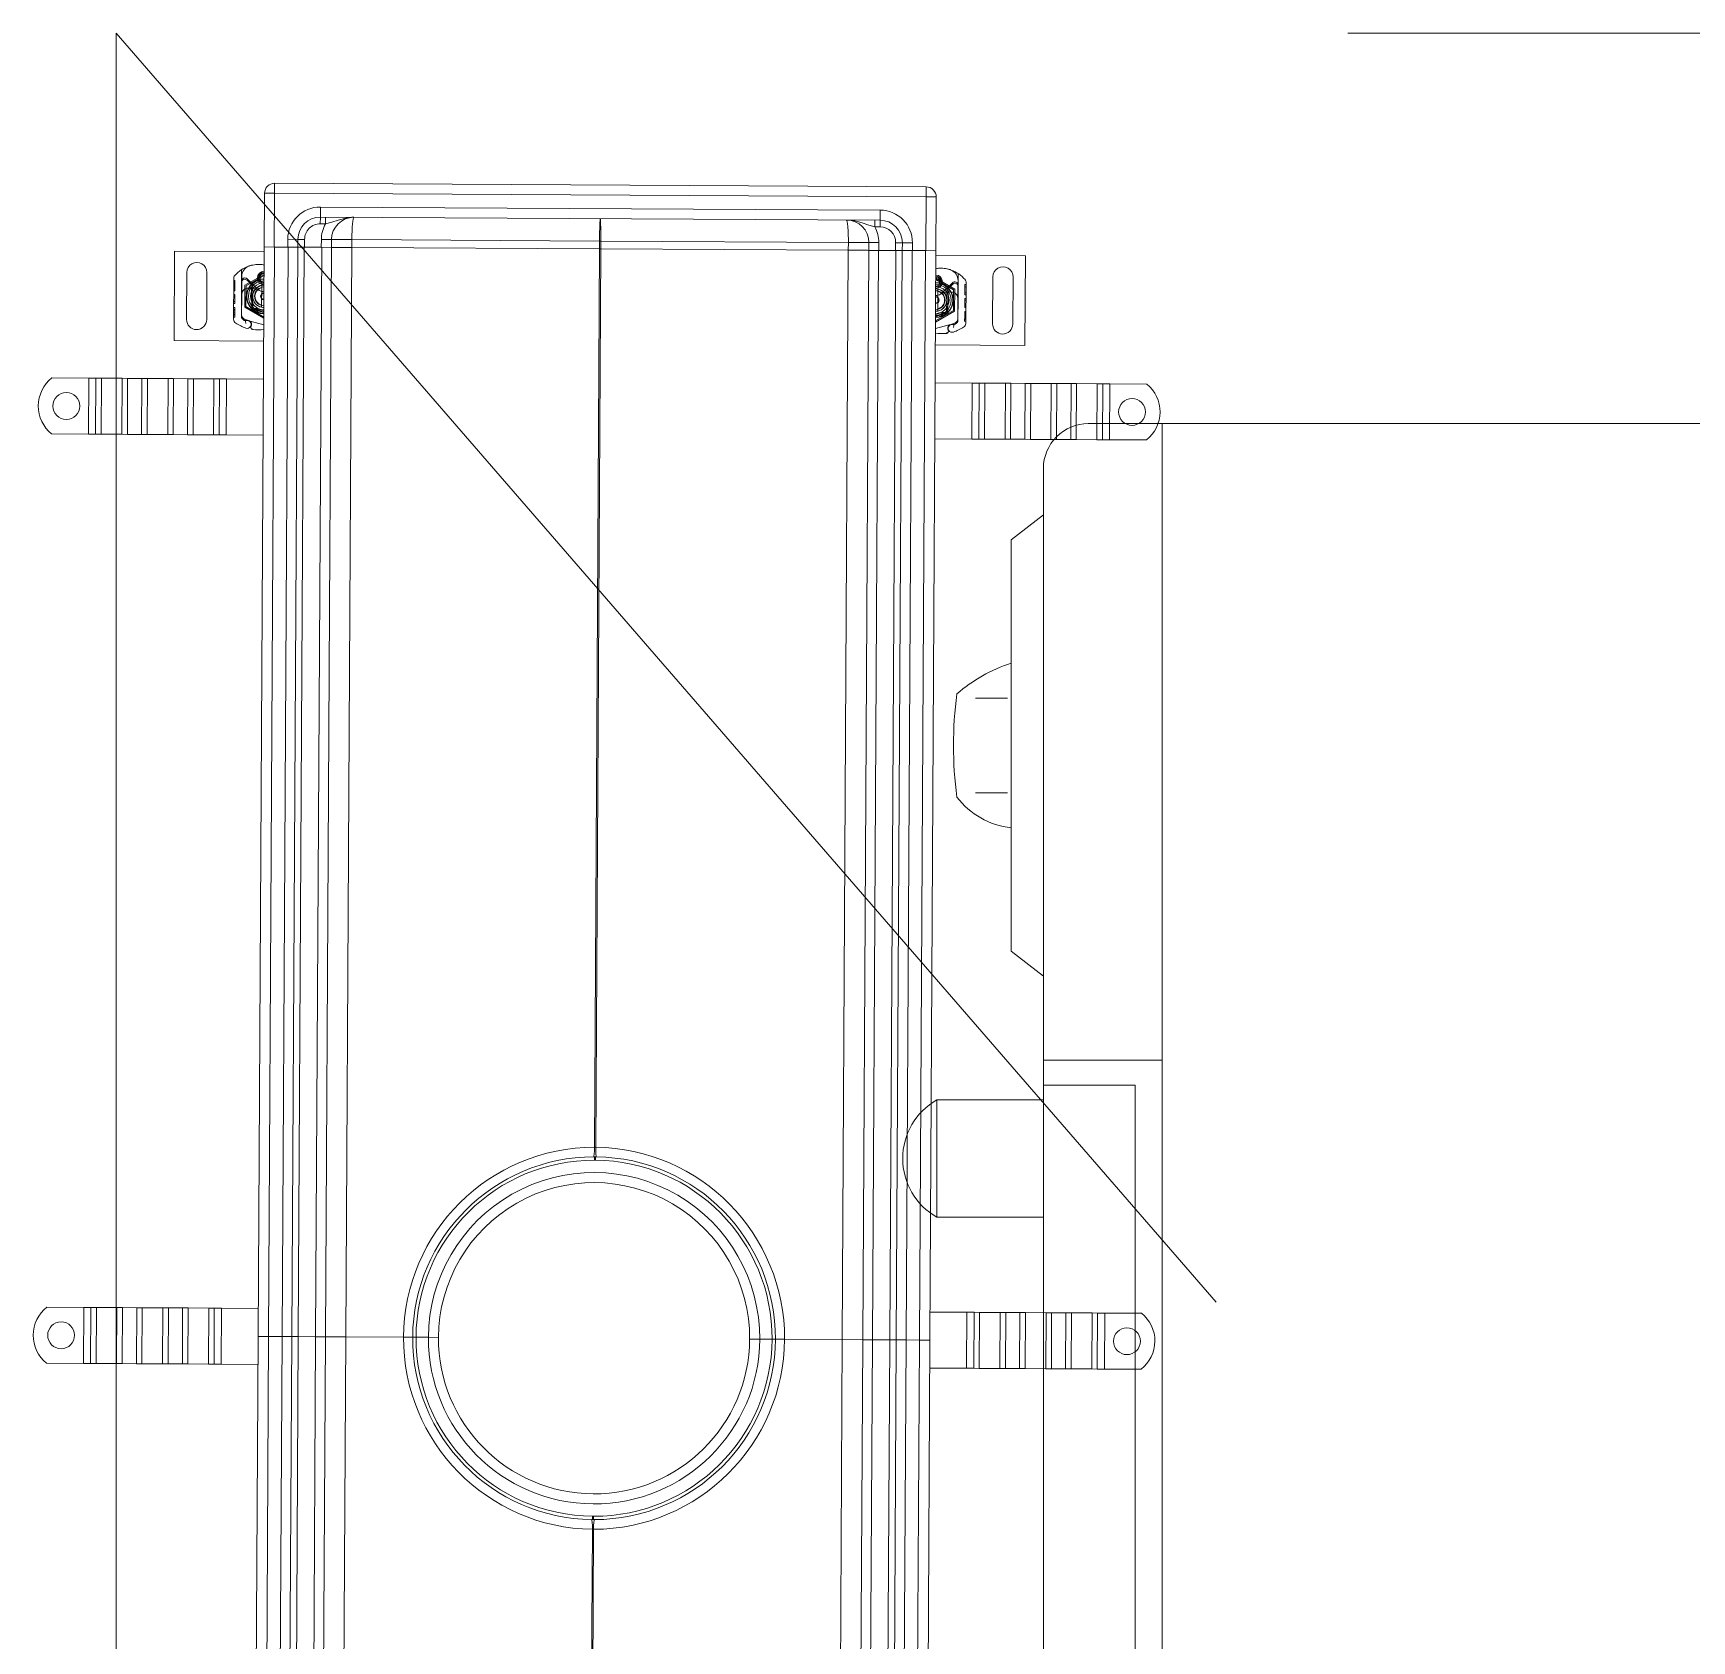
# Model space of a CAD drawing. Header units: millimetres. Extents: x -34838 to 729576, y -214038 to 121482.
# Drawn here: x 574449 to 575190, y -88866 to -88148 of the extents above; entities that cross this region are included whole.
import ezdxf

# ---------------------------------------------------------------- set-up
doc = ezdxf.new("R2010")
doc.units = ezdxf.units.MM
doc.header["$MEASUREMENT"] = 0
doc.linetypes.add('ШТРИХОВА 1_2', pattern=[1300, 750, -550])
doc.layers.add('0_Ном._пера__1', color=7, linetype='Continuous', lineweight=13)

msp = doc.modelspace()

# ---------------------------------------------------------------- linework, layer by layer
at = {"layer": '0_Ном._пера__1', "color": 7, "linetype": 'ШТРИХОВА 1_2', "lineweight": 13}
for p, q in [((574486.16, -88147.56), (574486.16, -89647.56)), ((575786.16, -88147.56), (574486.16, -88147.56)), ((574486.16, -88147.56), (575786.16, -89647.56)), ((574486.16, -89647.56), (575786.16, -88147.56))]:
    msp.add_line(p, q, dxfattribs=at)
at = {"layer": '0_Ном._пера__1', "color": 7, "linetype": 'Continuous', "lineweight": 13}
for p, q in [((574552.38, -88219.06), (574552.25, -88243.05)), ((574552.38, -88219.06), (574556.88, -88219.08)), ((574556.75, -88243.08), (574556.88, -88219.08)), ((574556.9, -88214.58), (574556.88, -88219.08)), ((574847.88, -88220.69), (574556.88, -88219.08)), ((574556.9, -88214.58), (574847.9, -88216.19)), ((574847.88, -88220.69), (574847.74, -88244.69)), ((574847.88, -88220.69), (574847.9, -88216.19)), ((574847.88, -88220.69), (574852.38, -88220.72)), ((574852.24, -88244.72), (574852.38, -88220.72)), ((574577.35, -88225.19), (574577.32, -88229.69)), ((574577.35, -88225.19), (574827.34, -88226.58)), ((574827.32, -88231.08), (574827.34, -88226.58)), ((574577.32, -88229.69), (574577.3, -88232.69)), ((574577.3, -88232.69), (574579.61, -88232.71)), ((574827.32, -88231.08), (574577.32, -88229.69)), ((574579.62, -88229.71), (574579.61, -88232.71)), ((574825.02, -88231.07), (574825, -88234.07)), ((574827.3, -88234.08), (574825, -88234.07)), ((574827.32, -88231.08), (574827.3, -88234.08)), ((574552.25, -88243.05), (574549.55, -88729.55)), ((574556.75, -88243.08), (574552.25, -88243.05)), ((574554.21, -88729.57), (574556.9, -88243.08)), ((574562.75, -88243.11), (574556.75, -88243.08)), ((574562.9, -88243.11), (574560.21, -88729.61)), ((574562.75, -88243.11), (574562.77, -88239.61)), ((574562.75, -88243.11), (574567.25, -88243.14)), ((574562.77, -88239.61), (574567.27, -88239.64)), ((574564.55, -88729.63), (574567.25, -88243.14)), ((574567.27, -88239.64), (574567.25, -88243.14)), ((574567.25, -88243.14), (574570.25, -88243.15)), ((574567.27, -88239.64), (574570.27, -88239.65)), ((574567.44, -88729.65), (574570.14, -88243.15)), ((574570.25, -88243.15), (574570.27, -88239.65)), ((574577.75, -88243.2), (574570.25, -88243.15)), ((574577.9, -88243.2), (574575.21, -88729.69)), ((574577.77, -88239.7), (574577.75, -88243.2)), ((574582.25, -88243.22), (574577.75, -88243.2)), ((574582.27, -88239.72), (574577.77, -88239.7)), ((574579.55, -88729.71), (574582.25, -88243.22)), ((574582.25, -88243.22), (574582.27, -88239.72)), ((574582.27, -88239.72), (574591.39, -88239.77)), ((574585.9, -88243.24), (574591.37, -88243.27)), ((574588.68, -88729.76), (574591.38, -88243.27)), ((574591.37, -88243.27), (574591.39, -88239.77)), ((574701.98, -88243.89), (574591.37, -88243.27)), ((574591.39, -88239.77), (574702, -88240.39)), ((574701.98, -88243.89), (574699.76, -88645.04)), ((574700.28, -88645.04), (574702.51, -88243.89)), ((574701.98, -88243.89), (574702, -88240.39)), ((574702.51, -88243.89), (574701.98, -88243.89)), ((574702, -88240.39), (574702.53, -88240.39)), ((574702.53, -88240.39), (574702.51, -88243.89)), ((574702.51, -88243.89), (574813.11, -88244.5)), ((574813.13, -88241), (574702.53, -88240.39)), ((574813.11, -88244.5), (574813.13, -88241)), ((574822.26, -88241.05), (574813.13, -88241)), ((574822.24, -88244.55), (574822.26, -88241.05)), ((574822.26, -88241.05), (574826.76, -88241.08)), ((574826.76, -88241.08), (574826.74, -88244.58)), ((574834.24, -88244.62), (574834.26, -88241.12)), ((574837.26, -88241.14), (574834.26, -88241.12)), ((574837.24, -88244.64), (574837.26, -88241.14)), ((574837.26, -88241.14), (574841.76, -88241.16)), ((574841.76, -88241.16), (574841.74, -88244.66)), ((574512.01, -88284.87), (574512.24, -88244.87)), ((574512.24, -88244.87), (574552.24, -88245.09)), ((574813.11, -88244.5), (574810.42, -88730.99)), ((574818.59, -88244.53), (574813.11, -88244.5)), ((574822.24, -88244.55), (574819.55, -88731.04)), ((574822.24, -88244.55), (574826.74, -88244.58)), ((574823.89, -88731.07), (574826.59, -88244.58)), ((574826.74, -88244.58), (574834.24, -88244.62)), ((574834.35, -88244.62), (574831.65, -88731.11)), ((574837.24, -88244.64), (574834.24, -88244.62)), ((574837.24, -88244.64), (574834.54, -88731.13)), ((574837.24, -88244.64), (574841.74, -88244.66)), ((574838.89, -88731.15), (574841.59, -88244.66)), ((574841.74, -88244.66), (574847.74, -88244.69)), ((574847.59, -88244.69), (574844.89, -88731.19)), ((574852.24, -88244.72), (574847.74, -88244.69)), ((574849.54, -88731.21), (574852.24, -88244.72)), ((574892.23, -88246.98), (574852.23, -88246.76)), ((574892.01, -88286.98), (574892.23, -88246.98)), ((574517.68, -88254.4), (574517.57, -88275.4)), ((574526.57, -88275.45), (574526.68, -88254.45)), ((574538.57, -88275.35), (574538.62, -88257.12)), ((574538.62, -88258.05), (574539.12, -88258.05)), ((574539.12, -88258.05), (574539.1, -88262.56)), ((574542.12, -88258.37), (574542.1, -88264.37)), ((574542.13, -88253.15), (574542.12, -88258.37)), ((574542.18, -88263.68), (574542.21, -88258.84)), ((574542.21, -88258.84), (574542.22, -88256.2)), ((574544.14, -88260.42), (574552.18, -88255.84)), ((574544.56, -88257.88), (574546.81, -88260.15)), ((574549.06, -88261.72), (574544.68, -88257.31)), ((574549.91, -88257.85), (574549.93, -88255.91)), ((574550.43, -88255.92), (574550.41, -88257.85)), ((574860.16, -88262.18), (574852.17, -88257.51)), ((574853.92, -88257.6), (574853.91, -88259.53)), ((574854.41, -88259.54), (574854.42, -88257.6)), ((574862.1, -88260.61), (574862.12, -88257.98)), ((574862.25, -88254.92), (574862.2, -88260.14)), ((574877.56, -88277.4), (574877.68, -88256.4)), ((574886.68, -88256.45), (574886.56, -88277.45)), ((574538.6, -88262.56), (574539.1, -88262.56)), ((574538.6, -88264.19), (574539.1, -88264.2)), ((574538.6, -88264.25), (574539.1, -88264.25)), ((574538.6, -88264.94), (574539.1, -88264.94)), ((574538.6, -88264.97), (574539.1, -88264.98)), ((574538.61, -88258.96), (574539.11, -88258.96)), ((574538.61, -88261.65), (574539.11, -88261.65)), ((574539.1, -88264.25), (574539.09, -88268.29)), ((574539.1, -88264.25), (574539.1, -88264.2)), ((574542.1, -88264.37), (574542.07, -88273.9)), ((574542.13, -88273.87), (574542.18, -88264.34)), ((574542.18, -88264.34), (574542.18, -88263.68)), ((574544.09, -88269.67), (574544.14, -88260.42)), ((574546.57, -88265.06), (574546.59, -88262.5)), ((574546.73, -88269.66), (574546.58, -88265.28)), ((574546.59, -88262.5), (574546.59, -88262.43)), ((574547.09, -88261.99), (574546.6, -88261.43)), ((574547.09, -88262.5), (574547.07, -88265.07)), ((574547.08, -88265.27), (574547.23, -88269.64)), ((574547.1, -88261.4), (574547.09, -88261.99)), ((574547.09, -88262.5), (574547.09, -88262.47)), ((574547.1, -88260.86), (574547.1, -88261.4)), ((574551.15, -88261.21), (574551.1, -88268.96)), ((574853.14, -88262.89), (574853.1, -88270.64)), ((574855.22, -88263.41), (574859.65, -88259.06)), ((574857.18, -88264.22), (574857.17, -88266.78)), ((574857.18, -88264.22), (574857.18, -88264.18)), ((574857.19, -88262.58), (574857.19, -88263.12)), ((574857.19, -88263.12), (574857.19, -88263.71)), ((574857.19, -88263.71), (574857.69, -88263.15)), ((574859.77, -88259.63), (574857.49, -88261.88)), ((574857.67, -88266.79), (574857.68, -88264.22)), ((574857.68, -88264.22), (574857.68, -88264.15)), ((574860.11, -88271.43), (574860.16, -88262.18)), ((574862.02, -88275.65), (574862.07, -88266.11)), ((574862.07, -88266.11), (574862.08, -88265.45)), ((574862.15, -88266.14), (574862.07, -88275.68)), ((574862.08, -88265.45), (574862.1, -88260.61)), ((574862.2, -88260.14), (574862.15, -88266.14)), ((574865.15, -88266.06), (574865.12, -88270.1)), ((574865.15, -88266.06), (574865.15, -88266)), ((574865.65, -88266.01), (574865.15, -88266)), ((574865.65, -88266.06), (574865.15, -88266.06)), ((574865.21, -88259.86), (574865.17, -88264.37)), ((574865.67, -88263.47), (574865.17, -88263.46)), ((574865.67, -88264.37), (574865.17, -88264.37)), ((574865.7, -88260.77), (574865.2, -88260.77)), ((574865.71, -88259.87), (574865.21, -88259.86)), ((574865.56, -88277.16), (574865.71, -88258.93)), ((574538.58, -88270.07), (574539.08, -88270.07)), ((574538.58, -88270.07), (574539.08, -88270.07)), ((574538.58, -88270.97), (574539.08, -88270.97)), ((574538.58, -88270.97), (574539.08, -88270.97)), ((574538.58, -88271.03), (574539.08, -88271.04)), ((574538.58, -88271.27), (574539.08, -88271.27)), ((574538.58, -88272.19), (574539.08, -88272.2)), ((574538.58, -88273.12), (574539.08, -88273.12)), ((574538.58, -88273.35), (574539.08, -88273.35)), ((574538.58, -88273.42), (574539.08, -88273.42)), ((574538.58, -88273.42), (574539.08, -88273.42)), ((574538.59, -88267.38), (574539.09, -88267.38)), ((574538.59, -88268.29), (574539.09, -88268.29)), ((574539.08, -88272.2), (574539.07, -88274.32)), ((574539.08, -88270.07), (574539.08, -88272.2)), ((574552.07, -88274.34), (574544.09, -88269.67)), ((574852.07, -88276.01), (574860.11, -88271.43)), ((574857.16, -88266.99), (574856.97, -88271.36)), ((574857.46, -88271.38), (574857.66, -88267.01)), ((574865.1, -88271.88), (574865.09, -88274)), ((574865.59, -88273.08), (574865.09, -88273.08)), ((574865.6, -88271.88), (574865.1, -88271.88)), ((574865.6, -88271.88), (574865.1, -88271.88)), ((574865.6, -88272.79), (574865.1, -88272.78)), ((574865.6, -88272.79), (574865.1, -88272.78)), ((574865.6, -88272.85), (574865.1, -88272.84)), ((574865.62, -88270.1), (574865.12, -88270.1)), ((574865.63, -88269.2), (574865.13, -88269.19)), ((574865.65, -88266.75), (574865.15, -88266.75)), ((574865.65, -88266.79), (574865.15, -88266.78)), ((574538.57, -88274.32), (574539.07, -88274.32)), ((574538.57, -88274.32), (574539.07, -88274.32)), ((574543.75, -88275.91), (574543.29, -88275.7)), ((574543.48, -88275.31), (574545.22, -88275.91)), ((574545.68, -88276.07), (574545.22, -88275.91)), ((574552.05, -88277.83), (574545.92, -88276.15)), ((574852.05, -88279.5), (574858.2, -88277.88)), ((574858.45, -88277.81), (574858.9, -88277.65)), ((574860.66, -88277.07), (574858.9, -88277.65)), ((574860.38, -88277.67), (574860.83, -88277.46)), ((574865.09, -88274), (574865.07, -88276.13)), ((574865.57, -88276.13), (574865.07, -88276.13)), ((574865.57, -88276.13), (574865.07, -88276.13)), ((574865.58, -88274.93), (574865.08, -88274.93)), ((574865.58, -88275.17), (574865.08, -88275.16)), ((574865.58, -88275.23), (574865.08, -88275.22)), ((574865.58, -88275.23), (574865.08, -88275.22)), ((574865.59, -88274.01), (574865.09, -88274)), ((574552.01, -88285.09), (574512.01, -88284.87)), ((574852.01, -88286.76), (574892.01, -88286.98)), ((574457.43, -88301.53), (574473.92, -88301.62)), ((574473.92, -88301.62), (574473.78, -88326.62)), ((574473.92, -88301.62), (574477.1, -88301.64)), ((574477.1, -88301.64), (574476.96, -88326.64)), ((574477.1, -88301.64), (574479.58, -88301.65)), ((574479.58, -88301.65), (574479.44, -88326.65)), ((574488.77, -88301.7), (574479.58, -88301.65)), ((574488.77, -88301.7), (574488.63, -88326.7)), ((574488.77, -88301.7), (574491.24, -88301.72)), ((574491.24, -88301.72), (574491.11, -88326.72)), ((574491.24, -88301.72), (574497.61, -88301.75)), ((574497.61, -88301.75), (574497.47, -88326.75)), ((574497.61, -88301.75), (574500.08, -88301.77)), ((574500.08, -88301.77), (574499.94, -88326.77)), ((574509.28, -88301.82), (574500.08, -88301.77)), ((574509.28, -88301.82), (574509.14, -88326.82)), ((574509.28, -88301.82), (574511.75, -88301.83)), ((574511.75, -88301.83), (574511.61, -88326.83)), ((574511.75, -88301.83), (574518.11, -88301.87)), ((574518.11, -88301.87), (574517.98, -88326.87)), ((574518.11, -88301.87), (574520.59, -88301.88)), ((574520.59, -88301.88), (574520.45, -88326.88)), ((574529.78, -88301.93), (574520.59, -88301.88)), ((574529.78, -88301.93), (574529.64, -88326.93)), ((574529.78, -88301.93), (574532.26, -88301.94)), ((574532.26, -88301.94), (574532.12, -88326.94)), ((574532.26, -88301.94), (574535.44, -88301.96)), ((574535.44, -88301.96), (574535.3, -88326.96)), ((574535.44, -88301.96), (574551.92, -88302.05)), ((574868.4, -88303.81), (574851.92, -88303.72)), ((574868.26, -88328.81), (574868.4, -88303.81)), ((574871.58, -88303.83), (574868.4, -88303.81)), ((574871.44, -88328.83), (574871.58, -88303.83)), ((574874.05, -88303.84), (574871.58, -88303.83)), ((574873.91, -88328.84), (574874.05, -88303.84)), ((574874.05, -88303.84), (574883.25, -88303.89)), ((574883.11, -88328.89), (574883.25, -88303.89)), ((574885.72, -88303.9), (574883.25, -88303.89)), ((574885.58, -88328.9), (574885.72, -88303.9)), ((574892.08, -88303.94), (574885.72, -88303.9)), ((574891.95, -88328.94), (574892.08, -88303.94)), ((574894.56, -88303.95), (574892.08, -88303.94)), ((574894.42, -88328.95), (574894.56, -88303.95)), ((574894.56, -88303.95), (574903.75, -88304)), ((574903.61, -88329), (574903.75, -88304)), ((574906.23, -88304.02), (574903.75, -88304)), ((574906.09, -88329.02), (574906.23, -88304.02)), ((574912.59, -88304.05), (574906.23, -88304.02)), ((574912.45, -88329.05), (574912.59, -88304.05)), ((574915.06, -88304.07), (574912.59, -88304.05)), ((574914.93, -88329.07), (574915.06, -88304.07)), ((574915.06, -88304.07), (574924.26, -88304.12)), ((574924.12, -88329.12), (574924.26, -88304.12)), ((574926.73, -88304.13), (574924.26, -88304.12)), ((574926.59, -88329.13), (574926.73, -88304.13)), ((574929.91, -88304.15), (574926.73, -88304.13)), ((574929.78, -88329.15), (574929.91, -88304.15)), ((574946.4, -88304.24), (574929.91, -88304.15)), ((574457.3, -88326.53), (574473.78, -88326.62)), ((574473.78, -88326.62), (574476.96, -88326.64)), ((574476.96, -88326.64), (574479.44, -88326.65)), ((574488.63, -88326.7), (574479.44, -88326.65)), ((574488.63, -88326.7), (574491.11, -88326.72)), ((574491.11, -88326.72), (574497.47, -88326.75)), ((574497.47, -88326.75), (574499.94, -88326.77)), ((574509.14, -88326.82), (574499.94, -88326.77)), ((574509.14, -88326.82), (574511.61, -88326.83)), ((574511.61, -88326.83), (574517.98, -88326.87)), ((574517.98, -88326.87), (574520.45, -88326.88)), ((574529.64, -88326.93), (574520.45, -88326.88)), ((574529.64, -88326.93), (574532.12, -88326.94)), ((574532.12, -88326.94), (574535.3, -88326.96)), ((574535.3, -88326.96), (574551.78, -88327.05)), ((574868.26, -88328.81), (574851.78, -88328.72)), ((574871.44, -88328.83), (574868.26, -88328.81)), ((574873.91, -88328.84), (574871.44, -88328.83)), ((574873.91, -88328.84), (574883.11, -88328.89)), ((574885.58, -88328.9), (574883.11, -88328.89)), ((574891.95, -88328.94), (574885.58, -88328.9)), ((574894.42, -88328.95), (574891.95, -88328.94)), ((574894.42, -88328.95), (574903.61, -88329)), ((574906.09, -88329.02), (574903.61, -88329)), ((574912.45, -88329.05), (574906.09, -88329.02)), ((574914.93, -88329.07), (574912.45, -88329.05)), ((574914.93, -88329.07), (574924.12, -88329.12)), ((574926.59, -88329.13), (574924.12, -88329.12)), ((574929.78, -88329.15), (574926.59, -88329.13)), ((574946.26, -88329.24), (574929.78, -88329.15)), ((574699.76, -88650.88), (574699.76, -88649.38)), ((574700.22, -88650.88), (574700.23, -88649.38)), ((574455.13, -88716.52), (574471.62, -88716.62)), ((574471.62, -88716.62), (574471.48, -88741.61)), ((574471.62, -88716.62), (574474.8, -88716.63)), ((574474.8, -88716.63), (574474.66, -88741.63)), ((574474.8, -88716.63), (574477.28, -88716.65)), ((574477.28, -88716.65), (574477.14, -88741.65)), ((574486.47, -88716.7), (574477.28, -88716.65)), ((574486.47, -88716.7), (574486.33, -88741.7)), ((574486.47, -88716.7), (574488.94, -88716.71)), ((574488.94, -88716.71), (574488.81, -88741.71)), ((574488.94, -88716.71), (574495.31, -88716.75)), ((574495.31, -88716.75), (574495.17, -88741.75)), ((574495.31, -88716.75), (574497.78, -88716.76)), ((574497.78, -88716.76), (574497.64, -88741.76)), ((574506.97, -88716.81), (574497.78, -88716.76)), ((574506.97, -88716.81), (574506.84, -88741.81)), ((574506.97, -88716.81), (574509.45, -88716.82)), ((574509.45, -88716.82), (574509.31, -88741.82)), ((574509.45, -88716.82), (574515.81, -88716.86)), ((574515.81, -88716.86), (574515.67, -88741.86)), ((574515.81, -88716.86), (574518.29, -88716.87)), ((574518.29, -88716.87), (574518.15, -88741.87)), ((574527.48, -88716.92), (574518.29, -88716.87)), ((574527.48, -88716.92), (574527.34, -88741.92)), ((574527.48, -88716.92), (574529.96, -88716.94)), ((574529.96, -88716.94), (574529.82, -88741.94)), ((574529.96, -88716.94), (574533.14, -88716.96)), ((574533.14, -88716.96), (574533, -88741.96)), ((574533.14, -88716.96), (574549.62, -88717.05)), ((574866.1, -88718.8), (574849.61, -88718.71)), ((574865.96, -88743.8), (574866.1, -88718.8)), ((574869.28, -88718.82), (574866.1, -88718.8)), ((574869.14, -88743.82), (574869.28, -88718.82)), ((574871.75, -88718.83), (574869.28, -88718.82)), ((574871.61, -88743.83), (574871.75, -88718.83)), ((574871.75, -88718.83), (574880.94, -88718.88)), ((574880.81, -88743.88), (574880.94, -88718.88)), ((574883.42, -88718.9), (574880.94, -88718.88)), ((574883.28, -88743.9), (574883.42, -88718.9)), ((574889.78, -88718.93), (574883.42, -88718.9)), ((574889.64, -88743.93), (574889.78, -88718.93)), ((574892.26, -88718.95), (574889.78, -88718.93)), ((574892.12, -88743.95), (574892.26, -88718.95)), ((574892.26, -88718.95), (574901.45, -88719)), ((574901.31, -88744), (574901.45, -88719)), ((574903.93, -88719.01), (574901.45, -88719)), ((574903.79, -88744.01), (574903.93, -88719.01)), ((574910.29, -88719.05), (574903.93, -88719.01)), ((574910.15, -88744.05), (574910.29, -88719.05)), ((574912.76, -88719.06), (574910.29, -88719.05)), ((574912.63, -88744.06), (574912.76, -88719.06)), ((574912.76, -88719.06), (574921.96, -88719.11)), ((574921.82, -88744.11), (574921.96, -88719.11)), ((574924.43, -88719.13), (574921.96, -88719.11)), ((574924.29, -88744.13), (574924.43, -88719.13)), ((574927.61, -88719.14), (574924.43, -88719.13)), ((574927.47, -88744.14), (574927.61, -88719.14)), ((574944.1, -88719.23), (574927.61, -88719.14)), ((574549.55, -88729.55), (574546.85, -89216.04)), ((574549.55, -88729.55), (574554.21, -88729.57)), ((574554.21, -88729.57), (574549.55, -88729.55)), ((574551.51, -89216.07), (574554.21, -88729.57)), ((574560.21, -88729.61), (574554.21, -88729.57)), ((574554.21, -88729.57), (574560.21, -88729.61)), ((574560.21, -88729.61), (574557.51, -89216.1)), ((574560.21, -88729.61), (574564.55, -88729.63)), ((574564.55, -88729.63), (574560.21, -88729.61)), ((574561.85, -89216.12), (574564.55, -88729.63)), ((574567.44, -88729.65), (574564.55, -88729.63)), ((574564.55, -88729.63), (574567.44, -88729.65)), ((574564.75, -89216.14), (574567.44, -88729.65)), ((574575.21, -88729.69), (574567.44, -88729.65)), ((574567.44, -88729.65), (574575.21, -88729.69)), ((574575.21, -88729.69), (574572.51, -89216.18)), ((574575.21, -88729.69), (574579.55, -88729.71)), ((574579.55, -88729.71), (574575.21, -88729.69)), ((574576.85, -89216.21), (574579.55, -88729.71)), ((574588.68, -88729.76), (574579.55, -88729.71)), ((574579.55, -88729.71), (574588.68, -88729.76)), ((574585.98, -89216.26), (574588.68, -88729.76)), ((574614.44, -88729.91), (574588.68, -88729.76)), ((574588.68, -88729.76), (574614.44, -88729.91)), ((574620.05, -88729.94), (574618.55, -88729.93)), ((574618.55, -88729.93), (574620.05, -88729.94)), ((574625.55, -88729.97), (574620.05, -88729.94)), ((574620.05, -88729.94), (574625.55, -88729.97)), ((574625.55, -88729.97), (574630.05, -88729.99)), ((574630.05, -88729.99), (574625.55, -88729.97)), ((574769.05, -88730.76), (574773.55, -88730.79)), ((574773.55, -88730.79), (574769.05, -88730.76)), ((574779.05, -88730.82), (574773.55, -88730.79)), ((574773.55, -88730.79), (574779.05, -88730.82)), ((574780.55, -88730.83), (574779.05, -88730.82)), ((574779.05, -88730.82), (574780.55, -88730.83)), ((574810.42, -88730.99), (574784.65, -88730.85)), ((574784.65, -88730.85), (574810.42, -88730.99)), ((574810.42, -88730.99), (574807.72, -89217.49)), ((574819.55, -88731.04), (574810.42, -88730.99)), ((574810.42, -88730.99), (574819.55, -88731.04)), ((574819.55, -88731.04), (574816.85, -89217.54)), ((574819.55, -88731.04), (574823.89, -88731.07)), ((574823.89, -88731.07), (574819.55, -88731.04)), ((574821.19, -89217.56), (574823.89, -88731.07)), ((574831.65, -88731.11), (574823.89, -88731.07)), ((574823.89, -88731.07), (574831.65, -88731.11)), ((574831.65, -88731.11), (574828.95, -89217.6)), ((574834.54, -88731.13), (574831.65, -88731.11)), ((574831.65, -88731.11), (574834.54, -88731.13)), ((574834.54, -88731.13), (574831.85, -89217.62)), ((574834.54, -88731.13), (574838.89, -88731.15)), ((574838.89, -88731.15), (574834.54, -88731.13)), ((574836.19, -89217.64), (574838.89, -88731.15)), ((574844.89, -88731.19), (574838.89, -88731.15)), ((574838.89, -88731.15), (574844.89, -88731.19)), ((574844.89, -88731.19), (574842.19, -89217.68)), ((574844.89, -88731.19), (574849.54, -88731.21)), ((574849.54, -88731.21), (574844.89, -88731.19)), ((574846.85, -89217.7), (574849.54, -88731.21)), ((574454.99, -88741.52), (574471.48, -88741.61)), ((574471.48, -88741.61), (574474.66, -88741.63)), ((574474.66, -88741.63), (574477.14, -88741.65)), ((574486.33, -88741.7), (574477.14, -88741.65)), ((574486.33, -88741.7), (574488.81, -88741.71)), ((574488.81, -88741.71), (574495.17, -88741.75)), ((574495.17, -88741.75), (574497.64, -88741.76)), ((574506.84, -88741.81), (574497.64, -88741.76)), ((574506.84, -88741.81), (574509.31, -88741.82)), ((574509.31, -88741.82), (574515.67, -88741.86)), ((574515.67, -88741.86), (574518.15, -88741.87)), ((574527.34, -88741.92), (574518.15, -88741.87)), ((574527.34, -88741.92), (574529.82, -88741.94)), ((574529.82, -88741.94), (574533, -88741.96)), ((574533, -88741.96), (574549.48, -88742.05)), ((574865.96, -88743.8), (574849.48, -88743.71)), ((574869.14, -88743.82), (574865.96, -88743.8)), ((574871.61, -88743.83), (574869.14, -88743.82)), ((574871.61, -88743.83), (574880.81, -88743.88)), ((574883.28, -88743.9), (574880.81, -88743.88)), ((574889.64, -88743.93), (574883.28, -88743.9)), ((574892.12, -88743.95), (574889.64, -88743.93)), ((574892.12, -88743.95), (574901.31, -88744)), ((574903.79, -88744.01), (574901.31, -88744)), ((574910.15, -88744.05), (574903.79, -88744.01)), ((574912.63, -88744.06), (574910.15, -88744.05)), ((574912.63, -88744.06), (574921.82, -88744.11)), ((574924.29, -88744.13), (574921.82, -88744.11)), ((574927.47, -88744.14), (574924.29, -88744.13)), ((574943.96, -88744.23), (574927.47, -88744.14)), ((574698.88, -88809.88), (574698.86, -88811.38)), ((574699.34, -88809.88), (574699.33, -88811.38)), ((574698.81, -88815.72), (574696.59, -89216.87)), ((574697.11, -89216.87), (574699.34, -88815.72))]:
    msp.add_line(p, q, dxfattribs=at)
at = {"layer": '0_Ном._пера__1', "color": 7, "linetype": 'Continuous', "lineweight": 13, "flags": 128}
for points in [[(574579.61, -88232.71), (574582.38, -88231.95), (574585.32, -88231.01), (574588.64, -88230.14), (574590.45, -88229.87), (574591.38, -88229.8), (574592.32, -88229.78)], [(574825, -88234.07), (574822.23, -88233.28), (574819.31, -88232.31), (574816, -88231.4), (574814.19, -88231.11), (574813.26, -88231.03), (574812.32, -88231)], [(574586.46, -88243.24), (574584.87, -88243.23), (574582.88, -88243.22), (574582.25, -88243.22)], [(574545.8, -88251.44), (574547.19, -88251.1), (574548.53, -88250.9), (574549.2, -88250.84), (574550.58, -88250.82)], [(574822.24, -88244.55), (574821.61, -88244.54), (574819.62, -88244.53), (574818.03, -88244.52)], [(574552.18, -88255.28), (574543.65, -88260.14)], [(574852.17, -88256.94), (574860.65, -88261.9)], [(574858.6, -88253.17), (574857.21, -88252.81), (574855.88, -88252.6), (574855.2, -88252.54), (574853.82, -88252.5)], [(574543.65, -88260.14), (574543.6, -88269.95)], [(574546.59, -88262.43), (574546.59, -88262.1), (574546.59, -88261.91), (574546.59, -88261.75), (574546.6, -88261.51), (574546.6, -88261.45), (574546.6, -88261.43)], [(574547.09, -88261.99), (574547.09, -88262), (574547.09, -88262.02), (574547.09, -88262.13), (574547.09, -88262.21), (574547.09, -88262.3), (574547.09, -88262.47)], [(574551.15, -88260.19), (574551.15, -88261.21)], [(574853.15, -88261.86), (574853.14, -88262.89)], [(574857.19, -88263.71), (574857.19, -88263.72), (574857.19, -88263.74), (574857.19, -88263.85), (574857.19, -88263.93), (574857.19, -88264.02), (574857.18, -88264.18)], [(574857.68, -88264.15), (574857.69, -88263.82), (574857.69, -88263.64), (574857.69, -88263.47), (574857.69, -88263.23), (574857.69, -88263.17), (574857.69, -88263.15)], [(574860.65, -88261.9), (574860.59, -88271.71)], [(574543.6, -88269.95), (574552.07, -88274.91)], [(574547.53, -88270.94), (574549.07, -88270.85)], [(574547.61, -88270.4), (574547.73, -88270.58), (574547.86, -88270.76)], [(574549.07, -88270.85), (574549.02, -88270.85), (574548.39, -88270.8), (574547.86, -88270.57), (574547.77, -88270.49)], [(574552.07, -88272.9), (574550.33, -88272.6), (574547.86, -88270.76)], [(574549.08, -88270.42), (574548.78, -88270.5), (574548.49, -88270.57)], [(574548.49, -88270.57), (574548.81, -88270.57), (574549.15, -88270.51)], [(574549.18, -88270.54), (574549.13, -88270.69), (574549.07, -88270.85)], [(574552.08, -88272.35), (574550.56, -88271.95), (574549.07, -88270.85)], [(574549.07, -88270.85), (574552.08, -88272.36)], [(574549.08, -88270.42), (574549.16, -88270.51)], [(574549.18, -88270.54), (574552.09, -88271.74)], [(574551.1, -88268.96), (574551.1, -88269.99)], [(574852.06, -88274.56), (574853.81, -88274.28), (574856.32, -88272.47)], [(574860.59, -88271.71), (574852.07, -88276.57)], [(574855, -88272.23), (574852.08, -88273.41)], [(574852.08, -88274.02), (574853.61, -88273.63), (574855.11, -88272.54)], [(574855.11, -88272.54), (574852.08, -88274.02)], [(574853.1, -88270.64), (574853.09, -88271.66)], [(574855, -88272.23), (574855.05, -88272.39), (574855.11, -88272.54)], [(574855.11, -88272.12), (574855.03, -88272.2)], [(574855.7, -88272.28), (574855.37, -88272.27), (574855.03, -88272.2)], [(574855.11, -88272.12), (574855.4, -88272.2), (574855.69, -88272.28)], [(574855.11, -88272.54), (574855.16, -88272.55), (574855.79, -88272.51), (574856.32, -88272.28), (574856.42, -88272.21)], [(574856.65, -88272.65), (574855.11, -88272.55)], [(574856.57, -88272.11), (574856.45, -88272.29), (574856.32, -88272.47)], [(574544.03, -88277.22), (574543.96, -88276.94), (574543.91, -88276.66), (574543.88, -88276.34), (574543.86, -88276.14), (574543.86, -88276.07)], [(574545.77, -88276.1), (574545.68, -88276.07)], [(574545.85, -88276.14), (574545.77, -88276.1)], [(574545.92, -88276.15), (574545.89, -88276.14)], [(574546.35, -88278.47), (574546.47, -88278.17), (574546.55, -88277.56), (574546.49, -88277.12), (574546.39, -88276.82), (574546.13, -88276.4)], [(574547.14, -88279.91), (574546.76, -88279.55)], [(574857.74, -88280.2), (574857.63, -88279.9), (574857.55, -88279.29), (574857.62, -88278.84), (574857.72, -88278.55), (574857.99, -88278.13)], [(574858.12, -88277.87), (574858.35, -88277.84)], [(574858.2, -88277.88), (574858.23, -88277.88)], [(574858.35, -88277.84), (574858.45, -88277.81)], [(574860.08, -88278.98), (574860.16, -88278.69), (574860.21, -88278.42), (574860.24, -88278.09), (574860.26, -88277.89), (574860.26, -88277.83)], [(574856.94, -88281.63), (574857.33, -88281.27)], [(574699.38, -88649.38), (574699.76, -88649.38)], [(574700.28, -88645.04), (574700.02, -88645.04), (574699.76, -88645.04)], [(574700.23, -88649.38), (574700, -88649.38), (574699.76, -88649.38)], [(574699.76, -88650.88), (574699.99, -88650.88), (574700.22, -88650.88)], [(574700.23, -88649.38), (574700.62, -88649.39)], [(574618.55, -88729.93), (574618.21, -88729.93), (574617.25, -88729.92), (574615.96, -88729.92), (574614.44, -88729.91)], [(574614.44, -88729.91), (574616.11, -88729.92), (574617.48, -88729.92), (574618.27, -88729.93), (574618.55, -88729.93)], [(574784.65, -88730.85), (574782.98, -88730.84), (574781.62, -88730.83), (574780.82, -88730.83), (574780.55, -88730.83)], [(574780.55, -88730.83), (574780.88, -88730.83), (574781.84, -88730.84), (574783.13, -88730.84), (574784.65, -88730.85)], [(574698.86, -88811.38), (574698.48, -88811.37)], [(574698.86, -88811.38), (574699.1, -88811.38), (574699.33, -88811.38)], [(574699.34, -88809.88), (574699.11, -88809.88), (574698.88, -88809.88)], [(574699.72, -88811.38), (574699.33, -88811.38)], [(574698.81, -88815.72), (574699.07, -88815.72), (574699.34, -88815.72)]]:
    msp.add_lwpolyline(points, dxfattribs=at)
at = {"layer": '0_Ном._пера__1', "color": 7, "linetype": 'Continuous', "lineweight": 13}
msp.add_lwpolyline([(574900.26, -88341.94), (574900.26, -89148.94, 0.414214), (574920.26, -89168.94), (575671.26, -89168.94), (575671.26, -88321.94), (574920.26, -88321.94, 0.414214)], format="xyb", close=True, dxfattribs=at)
for points in [[(574953.25, -88321.94), (574953.25, -89107.79)], [(574885.8, -88373.9), (574900.26, -88362.63)], [(574885.8, -88373.9), (574885.8, -88557.46)], [(574884.23, -88444.54), (574869.94, -88444.54)], [(574884.23, -88486.81), (574869.94, -88486.81)], [(574885.8, -88557.46), (574900.26, -88568.73)], [(574953.25, -88606.18), (574900.26, -88606.18)], [(574941.23, -88617.33), (574900.26, -88617.33)], [(574941.23, -88617.33), (574941.23, -89117.37)], [(574900.26, -88623.97), (574852.69, -88623.97)], [(574852.69, -88623.97), (574852.69, -88676.3)], [(574900.26, -88676.3), (574852.69, -88676.3)]]:
    msp.add_lwpolyline(points, dxfattribs=at)
for points in [[(574885.8, -88428.92, 0.099167), (574861.58, -88442.66, 0.06513), (574861.58, -88488.7, 0.20445), (574885.8, -88502.43)], [(574852.69, -88623.97, 0.58435), (574852.69, -88676.3)]]:
    msp.add_lwpolyline(points, format="xyb", dxfattribs=at)
for centre in [(574463.85, -88314.07), (574939.84, -88316.71), (574461.55, -88729.06), (574937.54, -88731.7)]:
    msp.add_circle(centre, 6, dxfattribs=at)
for centre, radius, start, end in [((574556.88, -88219.08), 4.5, 89.6823, 179.6823), ((574847.88, -88220.69), 4.5, 359.68231, 89.6823), ((574577.27, -88239.69), 14.5, 89.6823, 179.6823), ((574827.26, -88241.08), 14.5, 359.6823, 89.6823), ((574577.27, -88239.69), 10, 89.6823, 179.6823), ((574577.27, -88239.69), 7, 89.6823, 179.68231), ((574592.27, -88239.78), 14.5, 150.81657, 179.6823), ((574592.27, -88239.78), 10, 89.68231, 179.6823), ((574812.26, -88241), 10, 359.6823, 89.6823), ((574812.26, -88241), 14.5, 359.6823, 28.54804), ((574827.26, -88241.08), 7, 359.6823, 89.6823), ((574827.26, -88241.08), 10, 359.6823, 89.6823), ((574522.18, -88254.43), 4.5, 359.6823, 179.6823), ((574550.1, -88265.82), 15, 88.23629, 108.41603), ((574547.23, -88256.23), 5, 106.56605, 111.73778), ((574550.38, -88256.83), 6, 72.29257, 88.23629), ((574540.62, -88257.13), 2, 139.79509, 179.84491), ((574549.78, -88264.87), 14, 108.41603, 139.79509), ((574543.62, -88258.37), 1.5, 44.86666, 179.84491), ((574543.58, -88258.85), 1.37, 44.70406, 179.6823), ((574547.22, -88256.23), 5, 111.73777, 179.6823), ((574552.12, -88265.09), 7.8, 89.6823, 269.6823), ((574552.12, -88265.09), 7.65, 89.6823, 269.6823), ((574552.12, -88265.09), 6.94, 89.6823, 269.6823), ((574552.17, -88256.89), 3, 89.6823, 269.6823), ((574552.17, -88256.89), 2.5, 89.6823, 269.6823), ((574550.42, -88257.85), 0.5, 179.68231, 208.63734), ((574550.43, -88255.91), 0.5, 150.72729, 179.68231), ((574552.17, -88256.89), 2, 208.63734, 269.68231), ((574552.17, -88256.89), 2, 89.6823, 150.72728), ((574852.17, -88258.56), 3, 269.6823, 89.6823), ((574852.17, -88258.56), 2.5, 269.68231, 89.68231), ((574852.17, -88258.56), 2, 28.63733, 89.68231), ((574853.96, -88258.51), 6, 91.12832, 107.07204), ((574854.14, -88267.51), 15, 70.94858, 91.12831), ((574853.92, -88257.6), 0.5, 359.68231, 28.63734), ((574857.12, -88257.95), 5, 67.62684, 72.79857), ((574857.12, -88257.95), 5, 359.6823, 67.62684), ((574854.46, -88266.56), 14, 39.56952, 70.94858), ((574860.7, -88260.13), 1.5, 359.5197, 134.49795), ((574863.71, -88258.92), 2, 359.5197, 39.56952), ((574882.18, -88256.42), 4.5, 359.6823, 179.6823), ((574545.1, -88264.37), 3, 99.25047, 179.84491), ((574545.08, -88264.35), 2.9, 99.08787, 179.6823), ((574545.9, -88269.31), 8, 59.47774, 99.25048), ((574545.87, -88269.29), 7.9, 84.69777, 99.08787), ((574552.12, -88265.09), 6, 89.6823, 269.6823), ((574552.13, -88265.09), 5.55, 179.68231, 181.97475), ((574546.1, -88260.86), 1, 359.6823, 44.70406), ((574552.12, -88265.09), 5.05, 137.82699, 179.68231), ((574552.13, -88265.09), 5.05, 179.68231, 181.97475), ((574552.12, -88265.09), 5, 89.6823, 269.6823), ((574552.12, -88265.09), 5, 101.21926, 258.14535), ((574552.12, -88265.09), 4.19, 89.6823, 269.6823), ((574552.12, -88265.09), 4, 104.15981, 255.2048), ((574552.12, -88265.09), 5.05, 89.6823, 137.82699), ((574552.25, -88258.54), 4.5, 224.86666, 239.47773), ((574552.25, -88258.54), 4.5, 239.47774, 268.5232), ((574552.12, -88265.09), 1.5, 89.6823, 269.6823), ((574552.12, -88265.09), 1.4, 89.68231, 269.68231), ((574552.12, -88265.09), 5, 89.6823, 101.21926), ((574852.12, -88266.76), 7.8, 269.6823, 89.6823), ((574852.12, -88266.76), 7.65, 269.6823, 89.6823), ((574852.12, -88266.76), 6.94, 269.6823, 89.6823), ((574852.12, -88266.76), 6, 269.6823, 89.6823), ((574852.12, -88266.76), 5, 269.6823, 89.6823), ((574852.12, -88266.76), 4.19, 269.6823, 89.6823), ((574852.12, -88266.76), 1.5, 269.68231, 89.68231), ((574852.12, -88266.76), 1.4, 269.6823, 89.6823), ((574852.07, -88260.2), 4.5, 270.84141, 299.88687), ((574852.17, -88258.56), 2, 269.6823, 330.72727), ((574852.12, -88266.76), 5.05, 41.53762, 89.6823), ((574852.12, -88266.76), 5, 78.14535, 89.68231), ((574852.12, -88266.76), 5, 281.21926, 78.14535), ((574852.12, -88266.76), 4, 284.15981, 75.20479), ((574858.29, -88271.04), 8, 80.11413, 119.88687), ((574852.07, -88260.2), 4.5, 299.88685, 314.49795), ((574853.91, -88259.53), 0.5, 330.72729, 359.68231), ((574852.12, -88266.76), 5.05, 359.6823, 41.53762), ((574858.19, -88262.59), 1, 134.66055, 179.68231), ((574858.33, -88271.02), 7.9, 80.27674, 94.66683), ((574859.17, -88266.1), 2.9, 359.6823, 80.27674), ((574859.15, -88266.12), 3, 359.5197, 80.11413), ((574860.73, -88260.6), 1.37, 359.68231, 134.66055), ((574544.13, -88273.42), 2, 179.6823, 250.95211), ((574548.23, -88269.61), 1.5, 181.97475, 284.98168), ((574548.23, -88269.61), 1, 181.97474, 285.01164), ((574552.12, -88265.09), 5, 258.14535, 269.68231), ((574852.12, -88266.76), 5, 269.68231, 281.21926), ((574855.97, -88271.31), 1.5, 254.38293, 357.38986), ((574855.97, -88271.31), 1, 254.35297, 357.38986), ((574852.12, -88266.76), 5.05, 357.38987, 359.68231), ((574852.12, -88266.76), 5.55, 357.38987, 359.68231), ((574522.07, -88275.43), 4.5, 179.68231, 359.68231), ((574540.57, -88275.35), 2, 179.84491, 237.85186), ((574552.17, -88256.89), 23.8, 237.85186, 250.09786), ((574544.17, -88273.91), 2.1, 179.8449, 244.82885), ((574544.13, -88273.89), 2, 179.6823, 245.39125), ((574552.17, -88256.89), 20.9, 244.82856, 246.57636), ((574543.87, -88275.64), 0.3, 245.39125, 289.61369), ((574544.66, -88277.63), 1.75, 250.09785, 117.27849), ((574544.61, -88277.7), 1.89, 70.95211, 109.61368), ((574545.35, -88277.02), 1, 38.28352, 70.9521), ((574544.61, -88277.61), 1.95, 333.63055, 38.28352), ((574547.25, -88278.92), 1, 153.63056, 263.8524), ((574549.5, -88258.04), 22, 263.8524, 276.64429), ((574856.84, -88280.63), 1, 275.51221, 25.73405), ((574859.5, -88279.35), 1.95, 141.08108, 205.73406), ((574859.44, -88279.37), 1.75, 62.08612, 289.26676), ((574858.76, -88278.75), 1, 108.41252, 141.0811), ((574859.5, -88279.45), 1.89, 69.75093, 108.4125), ((574852.17, -88258.56), 23.8, 289.26675, 301.51275), ((574860.26, -88277.39), 0.3, 249.75093, 293.97337), ((574852.17, -88258.56), 20.9, 292.78818, 294.53599), ((574860.02, -88275.17), 2, 288.41251, 359.68231), ((574860.02, -88275.64), 2, 293.97336, 359.6823), ((574859.97, -88275.66), 2.1, 294.53576, 359.51971), ((574863.56, -88277.14), 2, 301.51275, 359.5197), ((574882.06, -88277.42), 4.5, 179.68231, 359.68231), ((574854.83, -88259.73), 22, 262.72032, 275.51221), ((574467.35, -88314.09), 16, 128.30713, 231.05748), ((574936.34, -88316.69), 16, 308.30713, 51.05748), ((574699.94, -88730.54), 85.5, 90.12008, 179.57756), ((574699.55, -88730.38), 81, 90.12008, 179.6823), ((574699.55, -88730.38), 79.5, 89.84776, 179.6823), ((574699.55, -88730.38), 79.5, 359.6823, 89.51685), ((574699.15, -88730.53), 85.5, 359.78705, 89.24452), ((574699.55, -88730.38), 81, 359.6823, 89.24452), ((574699.55, -88730.38), 74, 359.6823, 179.6823), ((574699.55, -88730.38), 69.5, 359.6823, 179.6823), ((574465.05, -88729.08), 16, 128.30713, 231.05748), ((574934.04, -88731.68), 16, 308.30713, 51.05748), ((574699.94, -88730.23), 85.5, 179.78705, 269.24452), ((574699.55, -88730.38), 81, 179.6823, 269.24452), ((574699.55, -88730.38), 79.5, 179.6823, 269.51685), ((574699.55, -88730.38), 74, 179.6823, 359.6823), ((574699.55, -88730.38), 69.5, 179.6823, 359.6823), ((574699.55, -88730.38), 79.5, 269.84776, 359.6823), ((574699.16, -88730.22), 85.5, 270.12008, 359.57756), ((574699.55, -88730.38), 81, 270.12008, 359.6823)]:
    msp.add_arc(centre, radius, start, end, dxfattribs=at)
for centre, major_axis, ratio, start_param, end_param in [((574592.27, -88239.78), (-0.06, -10), 0.087156, 3.141593, 4.712389), ((574702.27, -88240.39), (-0.06, -10), 0.026147, 3.141593, 4.712389), ((574702.27, -88240.39), (-0.06, -10), 0.026147, 1.570796, 3.141593), ((574812.26, -88241), (-0.06, -10), 0.087156, 1.570796, 3.141593), ((574548.41, -88269.92), (-1.13, -0.67), 0.865496, 1.258257, 1.642716), ((574551.82, -88267.89), (-2.79, 2.78), 0.948675, 1.560787, 1.571001), ((574852.4, -88269.55), (-2.82, -2.75), 0.948675, 1.570592, 1.580806), ((574855.78, -88271.62), (-1.12, 0.68), 0.865496, 1.498877, 1.883336), ((574699.37, -88644.88), (0.01, -4.5), 0.08689, 0, 1.535389), ((574700.68, -88644.89), (-0.06, -4.5), 0.08689, 4.747797, 6.283185), ((574698.42, -88815.87), (0.06, 4.5), 0.08689, 4.747797, 6.283185), ((574699.73, -88815.88), (-0.01, 4.5), 0.08689, 0, 1.535389)]:
    msp.add_ellipse(centre, major_axis=major_axis, ratio=ratio, start_param=start_param, end_param=end_param, dxfattribs=at)

doc.saveas('drawing.dxf')
